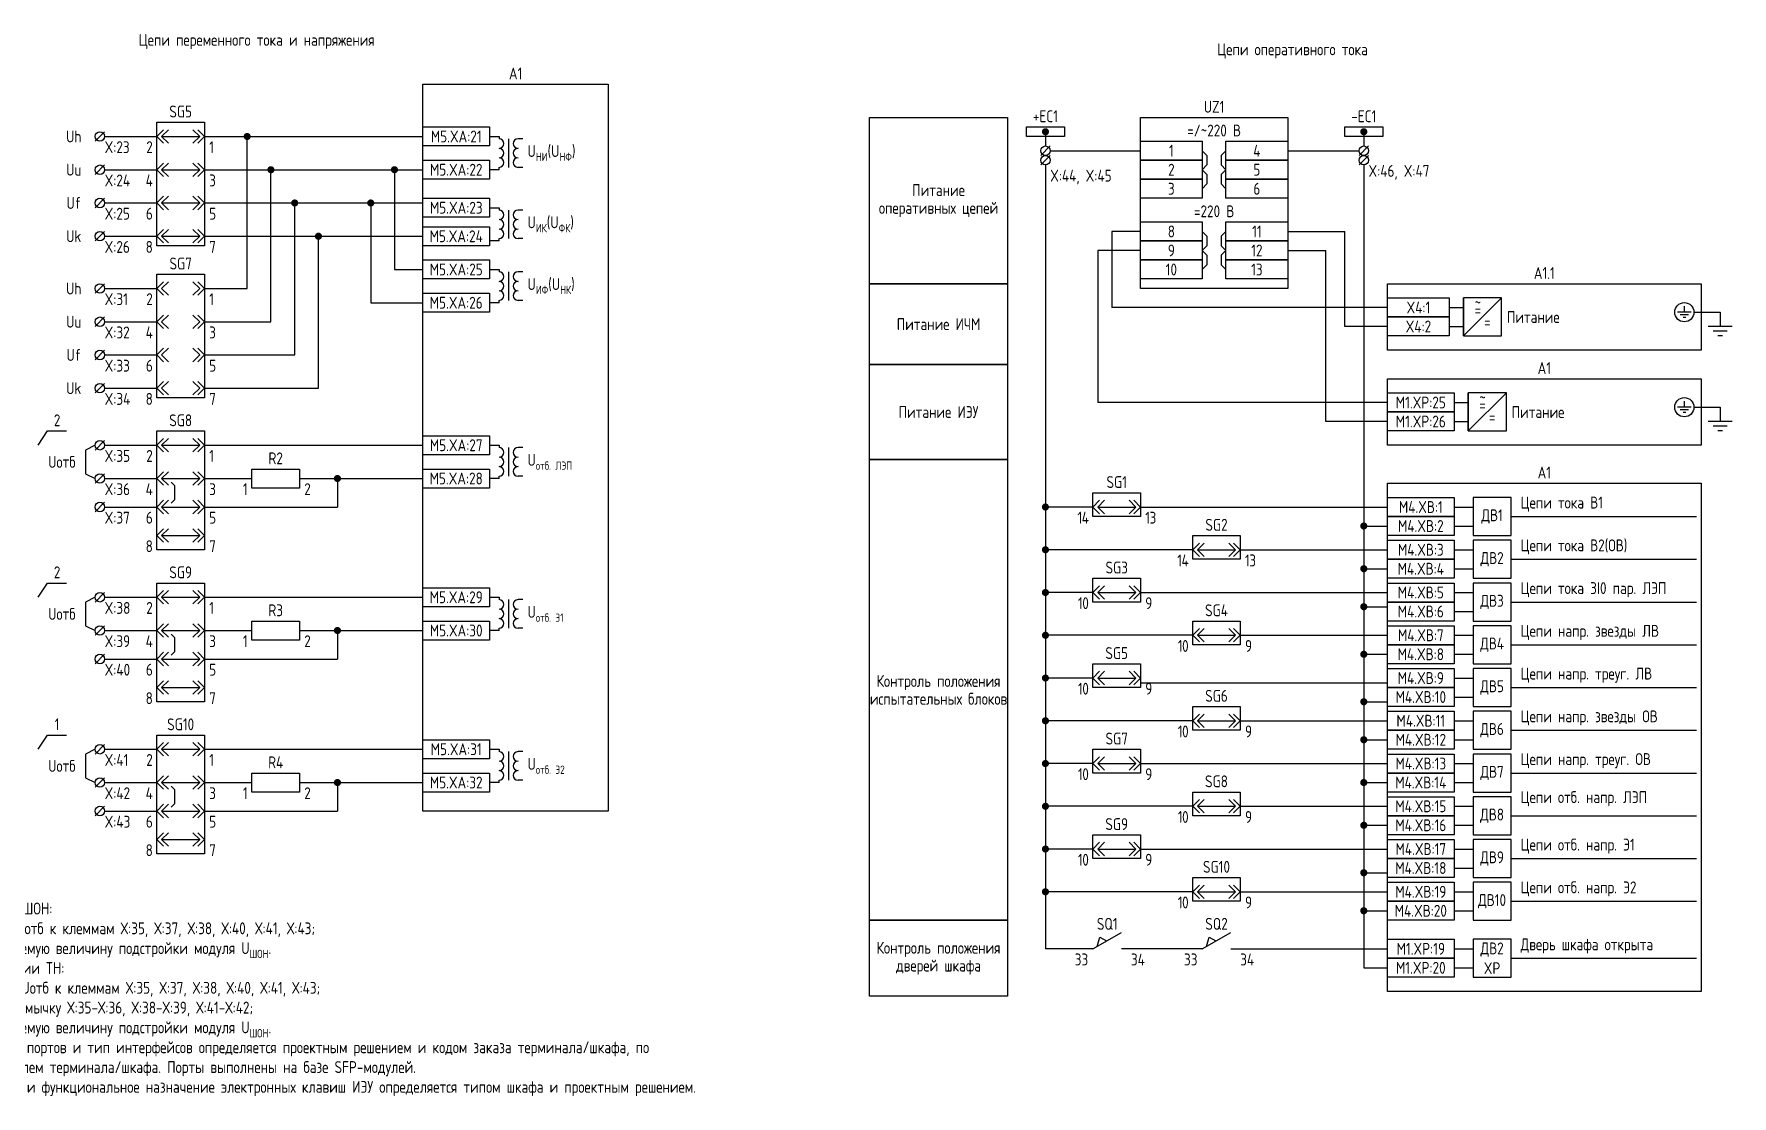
# Model space of a CAD drawing. Header units: millimetres. Extents: x -606 to 1525, y 17 to 584.
# Drawn here: x 269.1 to 626.5, y 64 to 287.6 of the extents above; entities that cross this region are included whole.
import ezdxf

# ---------------------------------------------------------------- set-up
doc = ezdxf.new("R2010")
doc.units = ezdxf.units.MM
doc.styles.add('Gost_type_A', font='GOST_A.TTF')

# ---------------------------------------------------------------- blocks, each defined once
blk = doc.blocks.new('БИ_разъем')
for p, q in [((0, 0), (1.41, 1.41)), ((0, 0), (1.41, 1.41)), ((0, 0), (1.41, -1.41)), ((0, 0), (1.41, -1.41)), ((1, 0), (2.41, 1.41)), ((1, 0), (2.41, -1.41)), ((1, 0), (9, 0)), ((9, 0), (7.59, 1.41)), ((9, 0), (7.59, -1.41)), ((10, 0), (8.59, 1.41)), ((10, 0), (8.59, 1.41)), ((10, 0), (8.59, -1.41)), ((10, 0), (8.59, -1.41))]:
    blk.add_line(p, q)
blk = doc.blocks.new('POINT')
at = {"const_width": 0.75}
blk.add_lwpolyline([(-0.375, 0, 1), (0.375, 0, 1)], format="xyb", close=True, dxfattribs=at)
blk = doc.blocks.new('БИ_разъем_холост')
for p, q in [((0, 0), (1.41, 1.41)), ((0, 0), (1.41, 1.41)), ((0, 0), (1.41, -1.41)), ((0, 0), (1.41, -1.41)), ((1, 0), (2.41, 1.41)), ((1, 0), (2.41, 1.41)), ((1, 0), (2.41, -1.41)), ((1, 0), (2.41, -1.41)), ((9, 0), (7.59, 1.41)), ((9, 0), (7.59, 1.41)), ((9, 0), (7.59, -1.41)), ((9, 0), (7.59, -1.41)), ((10, 0), (8.59, 1.41)), ((10, 0), (8.59, 1.41)), ((10, 0), (8.59, -1.41)), ((10, 0), (8.59, -1.41))]:
    blk.add_line(p, q)
blk = doc.blocks.new('Шинка')
blk.add_lwpolyline([(-4, 1), (4, 1), (4, -1), (-4, -1)], close=True)
blk.add_blockref('POINT', (0, 0))
blk = doc.blocks.new('БИ_перемычка')
for p, q in [((2.97, -0.79), (3.67, -1.5)), ((3.67, -1.5), (3.67, -4.5)), ((2.97, -5.21), (3.67, -4.5))]:
    blk.add_line(p, q)

msp = doc.modelspace()

# ---------------------------------------------------------------- linework, layer by layer
for p, q in [((284, 267), (282, 265)), ((314, 234), (314, 266)), ((482, 267), (482, 264)), ((549, 267), (549, 264)), ((483, 264), (481, 262)), ((483, 262), (481, 260)), ((483.01, 263), (502, 263)), ((533, 263), (548, 263)), ((550, 264), (548, 262)), ((550, 262), (548, 260)), ((284, 260), (282, 258)), ((319, 227), (319, 259)), ((345, 259), (345, 238)), ((482, 260), (482, 95)), ((549, 260), (549, 91)), ((284, 253), (282, 251)), ((305, 252), (351, 252)), ((324, 220), (324, 252)), ((340, 252), (340, 231)), ((284, 246), (282, 244)), ((329, 213), (329, 245)), ((502, 246), (496, 246)), ((496, 246), (496, 230)), ((533, 246), (545, 246)), ((545, 226), (545, 246)), ((493, 242), (493, 210)), ((502, 242), (493, 242)), ((533, 242), (541, 242)), ((541, 206), (541, 242)), ((345, 238), (351, 238)), ((284, 235), (282, 233)), ((305, 234), (314, 234)), ((340, 231), (351, 231)), ((554, 230), (496, 230)), ((570, 224), (570, 232)), ((570, 224), (578, 232)), ((618.48, 229), (624, 229)), ((284, 228), (282, 226)), ((305, 227), (319, 227)), ((554, 226), (545, 226)), ((284, 221), (282, 219)), ((305, 220), (324, 220)), ((284, 214), (282, 212)), ((305, 213), (329, 213)), ((571, 204), (571, 212)), ((571, 204), (579, 212)), ((554, 210), (493, 210)), ((618.48, 209), (624, 209)), ((270, 201), (272, 204)), ((272, 204), (276, 204)), ((554, 206), (541, 206)), ((284, 202), (282, 200)), ((284, 195), (282, 193)), ((333, 194), (333, 188)), ((284, 189), (282, 187)), ((305, 188), (333, 188)), ((492, 188), (482, 188)), ((502, 188), (554, 188)), ((568, 188), (572, 188)), ((580, 186), (619, 186)), ((549, 184), (554, 184)), ((568, 184), (572, 184)), ((513, 179), (482, 179)), ((523, 179), (554, 179)), ((568, 179), (572, 179)), ((580, 177), (619, 177)), ((270, 169), (272, 172)), ((272, 172), (276, 172)), ((549, 175), (554, 175)), ((568, 175), (572, 175)), ((284, 170), (282, 168)), ((492, 170), (482, 170)), ((502, 170), (554, 170)), ((568, 170), (572, 170)), ((580, 168), (619, 168)), ((549, 167), (554, 167)), ((568, 166), (572, 166)), ((284, 163), (282, 161)), ((333, 162), (333, 156)), ((513, 161), (482, 161)), ((523, 161), (554, 161)), ((568, 161), (572, 161)), ((580, 159), (619, 159)), ((284, 157), (282, 155)), ((305, 156), (333, 156)), ((549, 157), (554, 157)), ((568, 157), (572, 157)), ((492, 152), (482, 152)), ((502, 151), (554, 151)), ((568, 152), (572, 152)), ((549, 147), (554, 147)), ((568, 148), (572, 148)), ((580, 150), (619, 150)), ((513, 143), (482, 143)), ((523, 143), (554, 143)), ((568, 143), (572, 143)), ((270, 137), (272, 140)), ((272, 140), (276, 140)), ((580, 141), (619, 141)), ((284, 138), (282, 136)), ((549, 139), (554, 139)), ((568, 139), (572, 139)), ((492, 134), (482, 134)), ((502, 134), (554, 134)), ((568, 134), (572, 134)), ((284, 131), (282, 129)), ((333, 130), (333, 124)), ((549, 130), (554, 130)), ((568, 130), (572, 130)), ((580, 132), (619, 132)), ((284, 125), (282, 123)), ((305, 124), (333, 124)), ((513, 125), (482, 125)), ((523, 125), (554, 125)), ((568, 125), (572, 125)), ((580, 123), (619, 123)), ((549, 121), (554, 121)), ((568, 121), (572, 121)), ((492, 116), (482, 116)), ((502, 116), (554, 116)), ((568, 116), (572, 116)), ((549, 111), (554, 111)), ((568, 112), (572, 112)), ((580, 114), (619, 114)), ((513, 107), (482, 107)), ((523, 107), (554, 107)), ((568, 107), (572, 107)), ((580, 105), (619, 105)), ((549, 103), (554, 103)), ((568, 103), (572, 103)), ((492, 95), (498, 98.46)), ((492.87, 95.5), (493.43, 97.48)), ((493.43, 97.48), (494.87, 96.66)), ((515, 95), (521, 98.46)), ((515.87, 95.5), (516.43, 97.48)), ((516.43, 97.48), (517.87, 96.66)), ((492, 95), (482, 95)), ((515, 95), (498, 95)), ((521, 95), (554, 95)), ((568, 95), (572, 95)), ((580, 93), (619, 93)), ((549, 91), (554, 91)), ((568, 91), (572, 91))]:
    msp.add_line(p, q)
at = {"lineweight": 25}
for p, q in [((284.01, 266), (295, 266)), ((305.01, 266), (351, 266)), ((284.01, 259), (295, 259)), ((305.01, 259), (351, 259)), ((284.01, 252), (295, 252)), ((284.01, 245), (295, 245)), ((305.01, 245), (351, 245)), ((284.01, 234), (295, 234)), ((284.01, 227), (295, 227)), ((284.01, 220), (295, 220)), ((284.01, 213), (295, 213)), ((284, 201), (295, 201)), ((305.01, 201), (351, 201)), ((284.01, 194), (295, 194)), ((305.01, 194), (315, 194)), ((325, 194), (351, 194)), ((284.01, 188), (295, 188)), ((284, 169), (295, 169)), ((305.01, 169), (351, 169)), ((284.01, 162), (295, 162)), ((305.01, 162), (315, 162)), ((325, 162), (351, 162)), ((284.01, 156), (295, 156)), ((284, 137), (295, 137)), ((305.01, 137), (351, 137)), ((284.01, 130), (295, 130)), ((305.01, 130), (315, 130)), ((325, 130), (351, 130)), ((284.01, 124), (295, 124))]:
    msp.add_line(p, q, dxfattribs=at)
at = {"ltscale": 4}
for p, q in [((365, 266), (367, 266)), ((367, 266), (367, 265.5)), ((367, 266), (367, 265.5)), ((369, 265.5), (369, 261.5)), ((372, 265.5), (371, 265.5)), ((369, 263.5), (369, 259.5)), ((367, 259), (365, 259)), ((367, 259), (367, 259.5)), ((372, 259.5), (371, 259.5)), ((365, 251), (367, 251)), ((367, 251), (367, 250.5)), ((367, 251), (367, 250.5)), ((369, 250.5), (369, 246.5)), ((372, 250.5), (371, 250.5)), ((369, 248.5), (369, 244.5)), ((367, 244), (365, 244)), ((367, 244), (367, 244.5)), ((372, 244.5), (371, 244.5)), ((365, 238), (367, 238)), ((367, 238), (367, 237.5)), ((367, 238), (367, 237.5)), ((369, 237.5), (369, 233.5)), ((372, 237.5), (371, 237.5)), ((369, 235.5), (369, 231.5)), ((367, 231), (365, 231)), ((367, 231), (367, 231.5)), ((372, 231.5), (371, 231.5)), ((567, 230), (570, 230)), ((567, 226), (570, 226)), ((568, 210), (571, 210)), ((568, 206), (571, 206)), ((365, 201), (367, 201)), ((367, 201), (367, 200.5)), ((367, 201), (367, 200.5)), ((369, 200.5), (369, 196.5)), ((372, 200.5), (371, 200.5)), ((369, 198.5), (369, 194.5)), ((367, 194), (365, 194)), ((367, 194), (367, 194.5)), ((372, 194.5), (371, 194.5)), ((365, 169), (367, 169)), ((367, 169), (367, 168.5)), ((367, 169), (367, 168.5)), ((369, 168.5), (369, 164.5)), ((372, 168.5), (371, 168.5)), ((369, 166.5), (369, 162.5)), ((367, 162), (365, 162)), ((367, 162), (367, 162.5)), ((372, 162.5), (371, 162.5)), ((365, 137), (367, 137)), ((367, 137), (367, 136.5)), ((367, 137), (367, 136.5)), ((369, 136.5), (369, 132.5)), ((372, 136.5), (371, 136.5)), ((369, 134.5), (369, 130.5)), ((367, 130), (365, 130)), ((367, 130), (367, 130.5)), ((372, 130.5), (371, 130.5))]:
    msp.add_line(p, q, dxfattribs=at)
at = {"ltscale": 4.32}
for p, q in [((617.89, 229), (615.04, 229)), ((616.46, 230.28), (616.46, 229)), ((624, 229), (624, 226)), ((617.32, 228.43), (615.61, 228.43)), ((616.75, 227.86), (616.18, 227.86)), ((626.5, 226), (621.5, 226)), ((625.5, 225), (622.5, 225)), ((624.5, 224), (623.5, 224)), ((617.89, 209), (615.04, 209)), ((617.32, 208.43), (615.61, 208.43)), ((616.75, 207.86), (616.18, 207.86)), ((616.46, 210.28), (616.46, 209)), ((624, 209), (624, 206)), ((626.5, 206), (621.5, 206)), ((625.5, 205), (622.5, 205)), ((624.5, 204), (623.5, 204))]:
    msp.add_line(p, q, dxfattribs=at)
for points in [[(351, 277), (390, 277), (390, 124), (351, 124)], [(474, 235), (445, 235), (445, 270), (474, 270)], [(502, 270), (533, 270), (533, 234), (502, 234)], [(351, 268), (365, 268), (365, 264), (351, 264)], [(502, 265), (515, 265), (515, 261), (502, 261)], [(520, 265), (533, 265), (533, 261), (520, 261)], [(351, 261), (365, 261), (365, 257), (351, 257)], [(502, 261), (515, 261), (515, 257), (502, 257)], [(520, 261), (533, 261), (533, 257), (520, 257)], [(502, 257), (515, 257), (515, 253), (502, 253)], [(520, 257), (533, 257), (533, 253), (520, 253)], [(351, 253), (365, 253), (365, 249), (351, 249)], [(351, 247), (365, 247), (365, 243), (351, 243)], [(502, 248), (515, 248), (515, 244), (502, 244)], [(520, 248), (533, 248), (533, 244), (520, 244)], [(502, 244), (515, 244), (515, 240), (502, 240)], [(520, 244), (533, 244), (533, 240), (520, 240)], [(351, 240), (365, 240), (365, 236), (351, 236)], [(502, 240), (515, 240), (515, 236), (502, 236)], [(520, 240), (533, 240), (533, 236), (520, 236)], [(351, 233), (365, 233), (365, 229), (351, 229)], [(473.98, 218), (445, 218), (445, 235), (474, 235)], [(554, 235), (620, 235), (620, 221), (554, 221)], [(554, 232), (567, 232), (567, 228), (554, 228)], [(554, 228), (567, 228), (567, 224), (554, 224)], [(474, 198), (445, 198), (445, 218), (474, 218)], [(554, 215), (620, 215), (620, 201), (554, 201)], [(554, 212), (568, 212), (568, 208), (554, 208)], [(554, 208), (568, 208), (568, 204), (554, 204)], [(351, 203), (365, 203), (365, 199), (351, 199)], [(445, 198), (474, 198), (474, 101), (445, 101)], [(315, 196), (325, 196), (325, 192), (315, 192)], [(351, 196), (365, 196), (365, 192), (351, 192)], [(554, 193), (620, 193), (620, 86), (554, 86)], [(554, 190), (568, 190), (568, 186), (554, 186)], [(554, 186), (568, 186), (568, 182), (554, 182)], [(554, 181), (568, 181), (568, 177), (554, 177)], [(554, 177), (568, 177), (568, 173), (554, 173)], [(554, 172), (568, 172), (568, 168), (554, 168)], [(351, 171), (365, 171), (365, 167), (351, 167)], [(554, 168), (568, 168), (568, 164), (554, 164)], [(315, 164), (325, 164), (325, 160), (315, 160)], [(351, 164), (365, 164), (365, 160), (351, 160)], [(554, 163), (568, 163), (568, 159), (554, 159)], [(554, 159), (568, 159), (568, 155), (554, 155)], [(554, 154), (568, 154), (568, 150), (554, 150)], [(554, 150), (568, 150), (568, 146), (554, 146)], [(554, 145), (568, 145), (568, 141), (554, 141)], [(554, 141), (568, 141), (568, 137), (554, 137)], [(351, 139), (365, 139), (365, 135), (351, 135)], [(554, 136), (568, 136), (568, 132), (554, 132)], [(315, 132), (325, 132), (325, 128), (315, 128)], [(351, 132), (365, 132), (365, 128), (351, 128)], [(554, 132), (568, 132), (568, 128), (554, 128)], [(554, 127), (568, 127), (568, 123), (554, 123)], [(554, 123), (568, 123), (568, 119), (554, 119)], [(554, 118), (568, 118), (568, 114), (554, 114)], [(554, 114), (568, 114), (568, 110), (554, 110)], [(554, 109), (568, 109), (568, 105), (554, 105)], [(554, 105), (568, 105), (568, 101), (554, 101)], [(554, 97), (568, 97), (568, 93), (554, 93)], [(554, 93), (568, 93), (568, 89), (554, 89)]]:
    msp.add_lwpolyline(points, close=True)
at = {"lineweight": 25}
for points in [[(295, 269), (305, 269), (305, 243), (295, 243)], [(295, 237), (305, 237), (305, 211), (295, 211)], [(295, 204), (305, 204), (305, 179), (295, 179)], [(492, 191), (502, 191), (502, 186), (492, 186)], [(513, 182), (523, 182), (523, 177), (513, 177)], [(295, 172), (305, 172), (305, 147), (295, 147)], [(492, 173), (502, 173), (502, 168), (492, 168)], [(513, 164), (523, 164), (523, 159), (513, 159)], [(492, 155), (502, 155), (502, 150), (492, 150)], [(513, 146), (523, 146), (523, 141), (513, 141)], [(295, 140), (305, 140), (305, 115), (295, 115)], [(492, 137), (502, 137), (502, 132), (492, 132)], [(513, 128), (523, 128), (523, 123), (513, 123)], [(492, 119), (502, 119), (502, 114), (492, 114)], [(513, 110), (523, 110), (523, 105), (513, 105)], [(474, 85), (445, 85), (445, 101), (474, 101)]]:
    msp.add_lwpolyline(points, close=True, dxfattribs=at)
for points in [[(515, 263), (516, 262), (516, 260), (515, 259)], [(520, 263), (519, 262), (519, 260), (520, 259)], [(515, 259), (516, 258), (516, 256), (515, 255)], [(520, 259), (519, 258), (519, 256), (520, 255)], [(515, 246), (516, 245), (516, 243), (515, 242)], [(520, 246), (519, 245), (519, 243), (520, 242)], [(515, 242), (516, 241), (516, 239), (515, 238)], [(520, 242), (519, 241), (519, 239), (520, 238)], [(282, 201), (280, 200), (280, 195), (282, 194)], [(282, 169), (280, 168), (280, 163), (282, 162)], [(282, 137), (280, 136), (280, 131), (282, 130)]]:
    msp.add_lwpolyline(points)
at = {"ltscale": 4}
for points in [[(570, 224), (578, 224), (578, 232), (570, 232)], [(571, 204), (579, 204), (579, 212), (571, 212)], [(572, 182), (580, 182), (580, 190), (572, 190)], [(572, 173), (580, 173), (580, 181), (572, 181)], [(572, 164), (580, 164), (580, 172), (572, 172)], [(572, 155), (580, 155), (580, 163), (572, 163)], [(572, 146), (580, 146), (580, 154), (572, 154)], [(572, 137), (580, 137), (580, 145), (572, 145)], [(572, 128), (580, 128), (580, 136), (572, 136)], [(572, 119), (580, 119), (580, 127), (572, 127)], [(572, 110), (580, 110), (580, 118), (572, 118)], [(572, 101), (580, 101), (580, 109), (572, 109)], [(572, 89), (580, 89), (580, 97), (572, 97)]]:
    msp.add_lwpolyline(points, close=True, dxfattribs=at)
for centre, radius in [((283, 266), 1), ((482, 263), 1), ((482, 261), 1), ((549, 263), 1), ((549, 261), 1), ((283, 259), 1), ((283, 252), 1), ((283, 245), 1), ((283, 234), 1), ((616.46, 229), 2.02), ((283, 227), 1), ((283, 220), 1), ((283, 213), 1), ((616.46, 209), 2.02), ((283, 201), 1), ((283, 194), 1), ((283, 188), 1), ((283, 169), 1), ((283, 162), 1), ((283, 156), 1), ((283, 137), 1), ((283, 130), 1), ((283, 124), 1)]:
    msp.add_circle(centre, radius)
for centre, start, end in [((367, 264.5), 270, 90), ((371, 264.5), 90, 270), ((371, 264.5), 90, 270), ((367, 262.5), 270, 90), ((367, 260.5), 270, 90), ((371, 262.5), 90, 270), ((371, 262.5), 90, 270), ((371, 260.5), 90, 270), ((367, 249.5), 270, 90), ((371, 249.5), 90, 270), ((371, 249.5), 90, 270), ((367, 247.5), 270, 90), ((371, 247.5), 90, 270), ((371, 247.5), 90, 270), ((367, 245.5), 270, 90), ((371, 245.5), 90, 270), ((367, 236.5), 270, 90), ((371, 236.5), 90, 270), ((371, 236.5), 90, 270), ((367, 234.5), 270, 90), ((367, 232.5), 270, 90), ((371, 234.5), 90, 270), ((371, 234.5), 90, 270), ((371, 232.5), 90, 270), ((367, 199.5), 270, 90), ((371, 199.5), 90, 270), ((371, 199.5), 90, 270), ((367, 197.5), 270, 90), ((371, 197.5), 90, 270), ((371, 197.5), 90, 270), ((367, 195.5), 270, 90), ((371, 195.5), 90, 270), ((367, 167.5), 270, 90), ((371, 167.5), 90, 270), ((371, 167.5), 90, 270), ((367, 165.5), 270, 90), ((367, 163.5), 270, 90), ((371, 165.5), 90, 270), ((371, 165.5), 90, 270), ((371, 163.5), 90, 270), ((367, 135.5), 270, 90), ((371, 135.5), 90, 270), ((371, 135.5), 90, 270), ((367, 133.5), 270, 90), ((367, 131.5), 270, 90), ((371, 133.5), 90, 270), ((371, 133.5), 90, 270), ((371, 131.5), 90, 270)]:
    msp.add_arc(centre, 1, start, end, dxfattribs=at)

# ---------------------------------------------------------------- block references
at = {"lineweight": 25}
for name, p in [('БИ_разъем', (295, 266)), ('БИ_разъем', (295, 259)), ('БИ_разъем', (295, 252)), ('БИ_разъем', (295, 245)), ('БИ_разъем', (295, 201)), ('БИ_разъем', (295, 194)), ('БИ_перемычка', (295, 194)), ('БИ_разъем', (295, 188)), ('БИ_разъем', (492, 188)), ('БИ_разъем', (295, 182)), ('БИ_разъем', (513, 179)), ('БИ_разъем', (295, 169)), ('БИ_разъем', (492, 170)), ('БИ_разъем', (295, 162)), ('БИ_перемычка', (295, 162)), ('БИ_разъем', (513, 161)), ('БИ_разъем', (295, 156)), ('БИ_разъем', (295, 150)), ('БИ_разъем', (492, 152)), ('БИ_разъем', (513, 143)), ('БИ_разъем', (295, 137)), ('БИ_разъем', (492, 134)), ('БИ_разъем', (295, 130)), ('БИ_перемычка', (295, 130)), ('БИ_разъем', (295, 124)), ('БИ_разъем', (513, 125)), ('БИ_разъем', (295, 118)), ('БИ_разъем', (492, 116)), ('БИ_разъем', (513, 107))]:
    msp.add_blockref(name, p, dxfattribs=at)
for name, p in [('POINT', (314, 266)), ('Шинка', (482, 267)), ('Шинка', (549, 267)), ('POINT', (319, 259)), ('POINT', (345, 259)), ('POINT', (324, 252)), ('POINT', (340, 252)), ('POINT', (329, 245)), ('БИ_разъем_холост', (295, 234)), ('БИ_разъем_холост', (295, 227)), ('БИ_разъем_холост', (295, 220)), ('БИ_разъем_холост', (295, 213)), ('POINT', (333, 194)), ('POINT', (482, 188)), ('POINT', (549, 184)), ('POINT', (482, 179)), ('POINT', (549, 175)), ('POINT', (482, 170)), ('POINT', (549, 167)), ('POINT', (333, 162)), ('POINT', (482, 161)), ('POINT', (549, 157)), ('POINT', (482, 152)), ('POINT', (549, 147)), ('POINT', (482, 143)), ('POINT', (549, 139)), ('POINT', (482, 134)), ('POINT', (333, 130)), ('POINT', (549, 130)), ('POINT', (482, 125)), ('POINT', (549, 121)), ('POINT', (482, 116)), ('POINT', (549, 111)), ('POINT', (482, 107)), ('POINT', (549, 103))]:
    msp.add_blockref(name, p)

# ---------------------------------------------------------------- texts
at = {"lineweight": 25, "char_height": 2.5, "line_spacing_factor": 0.9, "style": 'Gost_type_A'}
for s, insert, width, attachment_point in [('Цепи переменного тока и напряжения', (316, 286), 122, 5), ('SG5', (300, 270), 10, 8), ('Uh', (277.5, 266), 11, 5), ('X:23', (284, 265), 8, 1), ('{\\T0.9;2}', (294, 265), 5, 3), ('{\\T0.9;1}', (306, 265), 5, 1), ('Uu', (277.5, 259), 11, 5), ('X:24', (284, 258), 8, 1), ('{\\T0.9;4}', (294, 258), 5, 3), ('{\\T0.9;3}', (306, 258), 5, 1), ('Uf', (277.5, 252), 11, 5), ('X:25', (284, 251), 8, 1), ('{\\T0.9;6}', (294, 251), 5, 3), ('{\\T0.9;5}', (306, 251), 5, 1), ('Uk', (277.5, 245), 11, 5), ('X:26', (284, 244), 8, 1), ('{\\T0.9;8}', (294, 244), 5, 3), ('{\\T0.9;7}', (306, 244), 5, 1), ('SG7', (300, 238), 10, 8), ('Uh', (277.5, 234), 11, 5), ('X:31', (284, 233), 8, 1), ('{\\T0.9;2}', (294, 233), 5, 3), ('{\\T0.9;1}', (306, 233), 5, 1), ('Uu', (277.5, 227), 11, 5), ('X:32', (284, 226), 8, 1), ('{\\T0.9;4}', (294, 226), 5, 3), ('{\\T0.9;3}', (306, 226), 5, 1), ('Uf', (277.5, 220), 11, 5), ('X:33', (284, 219), 8, 1), ('{\\T0.9;6}', (294, 219), 5, 3), ('{\\T0.9;5}', (306, 219), 5, 1), ('Uk', (277.5, 213), 11, 5), ('X:34', (284, 212), 8, 1), ('{\\T0.9;8}', (294, 212), 5, 3), ('{\\T0.9;7}', (306, 212), 5, 1), ('2', (274, 205), 4, 8), ('SG8', (300, 205), 10, 8), ('\\A1;Uотб', (275, 197.5), 12, 5), ('X:35', (284, 200), 9, 1), ('{\\T0.9;2}', (294, 200), 5, 3), ('{\\T0.9;1}', (306, 200), 5, 1), ('R2', (320, 197), 10, 8), ('X:36', (284, 193), 9, 1), ('{\\T0.9;4}', (294, 193), 5, 3), ('{\\T0.9;3}', (306, 193), 5, 1), ('{\\T0.9;1}', (314, 193), 5, 3), ('{\\T0.9;2}', (326, 193), 5, 1), ('SG1', (497, 192), 10, 8), ('X:37', (284, 187), 9, 1), ('{\\T0.9;6}', (294, 187), 5, 3), ('{\\T0.9;5}', (306, 187), 5, 1), ('{\\T0.9;14}', (491, 187), 5, 3), ('{\\T0.9;13}', (503, 187), 5, 1), ('SG2', (518, 183), 10, 8), ('{\\T0.9;8}', (294, 181), 5, 3), ('{\\T0.9;7}', (306, 181), 5, 1), ('2', (274, 173), 4, 8), ('SG9', (300, 173), 10, 8), ('SG3', (497, 174), 10, 8), ('{\\T0.9;14}', (512, 178), 5, 3), ('{\\T0.9;13}', (524, 178), 5, 1), ('X:38', (284, 168), 9, 1), ('{\\T0.9;2}', (294, 168), 5, 3), ('{\\T0.9;1}', (306, 168), 5, 1), ('{\\T0.9;10}', (491, 169), 5, 3), ('{\\T0.9;9}', (503, 169), 5, 1), ('\\A1;Uотб', (275, 165.5), 12, 5), ('R3', (320, 165), 10, 8), ('SG4', (518, 165), 10, 8), ('X:39', (284, 161), 9, 1), ('{\\T0.9;4}', (294, 161), 5, 3), ('{\\T0.9;3}', (306, 161), 5, 1), ('{\\T0.9;1}', (314, 161), 5, 3), ('{\\T0.9;2}', (326, 161), 5, 1), ('SG5', (497, 156), 10, 8), ('{\\T0.9;10}', (512, 160), 5, 3), ('{\\T0.9;9}', (524, 160), 5, 1), ('X:40', (284, 155), 9, 1), ('{\\T0.9;6}', (294, 155), 5, 3), ('{\\T0.9;5}', (306, 155), 5, 1), ('Контроль положения\\Pиспытательных блоков', (459.5, 149.5), 29, 5), ('{\\T0.9;10}', (491, 151), 5, 3), ('{\\T0.9;9}', (503, 151), 5, 1), ('{\\T0.9;8}', (294, 149), 5, 3), ('{\\T0.9;7}', (306, 149), 5, 1), ('SG6', (518, 147), 10, 8), ('1', (274, 141), 4, 8), ('SG10', (300, 141), 10, 8), ('SG7', (497, 138), 10, 8), ('{\\T0.9;10}', (512, 142), 5, 3), ('{\\T0.9;9}', (524, 142), 5, 1), ('X:41', (284, 136), 9, 1), ('{\\T0.9;2}', (294, 136), 5, 3), ('{\\T0.9;1}', (306, 136), 5, 1), ('\\A1;Uотб', (275, 133.5), 12, 5), ('R4', (320, 133), 10, 8), ('{\\T0.9;10}', (491, 133), 5, 3), ('{\\T0.9;9}', (503, 133), 5, 1), ('X:42', (284, 129), 9, 1), ('{\\T0.9;4}', (294, 129), 5, 3), ('{\\T0.9;3}', (306, 129), 5, 1), ('{\\T0.9;1}', (314, 129), 5, 3), ('{\\T0.9;2}', (326, 129), 5, 1), ('SG8', (518, 129), 10, 8), ('X:43', (284, 123), 9, 1), ('{\\T0.9;6}', (294, 123), 5, 3), ('{\\T0.9;5}', (306, 123), 5, 1), ('SG9', (497, 120), 10, 8), ('{\\T0.9;10}', (512, 124), 5, 3), ('{\\T0.9;9}', (524, 124), 5, 1), ('{\\T0.9;8}', (294, 117), 5, 3), ('{\\T0.9;7}', (306, 117), 5, 1), ('{\\T0.9;10}', (491, 115), 5, 3), ('{\\T0.9;9}', (503, 115), 5, 1), ('SG10', (518, 111), 10, 8), ('{\\T0.9;10}', (512, 106), 5, 3), ('{\\T0.9;9}', (524, 106), 5, 1), ('Контроль положения\\Pдверей шкафа', (459.5, 93), 29, 5)]:
    msp.add_mtext(s, dxfattribs=dict(at, insert=insert, width=width, attachment_point=attachment_point))
at = {"char_height": 2.5, "line_spacing_factor": 0.9, "style": 'Gost_type_A'}
for s, insert, width, attachment_point in [('Цепи оперативного тока', (534, 284), 178, 5), ('A1', (370.5, 278), 39, 8), ('UZ1', (517.5, 271), 31, 8), ('=/~220 В', (517.5, 266), 31, 8), ('X:44, X:45', (483, 259), 16, 1), ('X:46, X:47', (550, 260), 16, 1), ('Питание\\Pоперативных цепей', (459.5, 252.5), 29, 5), ('=220 В', (517.5, 249), 31, 8), ('A1.1', (587, 236), 66, 8), ('Питание ИЧМ', (459.5, 226.5), 29, 5), ('A1', (587, 216), 66, 8), ('Питание ИЭУ', (459.5, 208), 29, 5), ('A1', (587, 194), 66, 8)]:
    msp.add_mtext(s, dxfattribs=dict(at, insert=insert, width=width, attachment_point=attachment_point))
at = {"char_height": 2.5, "style": 'Gost_type_A'}
for s, insert, width, attachment_point in [('+EC1', (482, 269), 10, 8), ('-EC1', (549, 269), 10, 8), ('M5.XA:21', (358, 266), 14, 5), ('\\A1;U{\\H0.7x;\\S^ НИ;}(U{\\H0.7x;\\S^ НФ;})', (373, 262.5), 12, 4), ('1', (508.5, 263), 13, 5), ('4', (526.5, 263), 13, 5), ('M5.XA:22', (357.99, 259), 14.018, 5), ('2', (508.5, 259), 13, 5), ('5', (526.5, 259), 13, 5), ('3', (508.5, 255), 13, 5), ('6', (526.5, 255), 13, 5), ('M5.XA:23', (358, 251), 14, 5), ('\\A1;U{\\H0.7x;\\S^ ИК;\\H1.42857x;(U\\H0.7x;\\S^ ФК;\\H1.42857x;)}', (373, 247.5), 12, 4), ('8', (508.5, 246), 13, 5), ('11', (526.5, 246), 13, 5), ('M5.XA:24', (357.99, 244.99), 14.018, 5), ('9', (508.5, 242), 13, 5), ('12', (526.5, 242), 13, 5), ('M5.XA:25', (358, 238), 14, 5), ('\\A1;U{\\H0.7x;\\S^ ИФ;\\H1.42857x;(U\\H0.7x;\\S^ НК;\\H1.42857x;)}', (373, 234.5), 12, 4), ('10', (508.5, 238), 13, 5), ('13', (526.5, 238), 13, 5), ('M5.XA:26', (357.99, 231), 14.018, 5), ('X4:1', (560.5, 230), 13, 5), ('~', (573, 231.03), 2.7, 5), ('=', (573, 229.53), 6, 5), ('Питание', (584.67, 227.99), 11.3452, 5), ('X4:2', (560.5, 226), 13, 5), ('=', (575, 227), 6, 5), ('M1.XP:25', (561, 210), 13.9956, 5), ('~', (574, 211.03), 2.7, 5), ('=', (574, 209.53), 6, 5), ('Питание', (585.67, 207.99), 11.3452, 5), ('M1.XP:26', (561, 206), 13.9956, 5), ('=', (576, 207), 6, 5), ('M5.XA:27', (357.99, 201), 14.018, 5), ('\\A1;U{\\H0.7x;\\S^ отб. ЛЭП;}', (373, 197.5), 12, 4), ('M5.XA:28', (357.99, 194), 14.018, 5), ('Цепи тока В1', (582, 187), 27.8465, 7), ('M4.XВ:1', (561, 188), 14, 5), ('ДВ1', (576, 186), 7.9998, 5), ('M4.XВ:2', (561, 184), 14, 5), ('M4.XВ:3', (561, 179), 14, 5), ('Цепи тока В2(ОВ)', (582, 178), 27.8465, 7), ('M4.XВ:4', (561, 175), 14, 5), ('ДВ2', (576, 177), 7.9998, 5), ('Цепи тока 3I0 пар. ЛЭП', (582, 169), 31.722, 7), ('M5.XA:29', (357.99, 169), 14.018, 5), ('M4.XВ:5', (561, 170), 14, 5), ('ДВ3', (576, 168), 7.9998, 5), ('\\A1;U{\\H0.7x;\\S^ отб. Э1;}', (373, 165.5), 12, 4), ('M4.XВ:6', (561, 166), 14, 5), ('M5.XA:30', (357.99, 162), 14.018, 5), ('M4.XВ:7', (561, 161), 14, 5), ('Цепи напр. звезды ЛВ', (582, 160), 27.8465, 7), ('M4.XВ:8', (561, 157), 14, 5), ('ДВ4', (576, 159), 7.9998, 5), ('Цепи напр. треуг. ЛВ', (582, 151), 27.8465, 7), ('M4.XВ:9', (561, 152), 14, 5), ('ДВ5', (576, 150), 7.9998, 5), ('M4.XВ:10', (561, 148), 14, 5), ('M4.XВ:11', (561, 143), 14, 5), ('Цепи напр. звезды ОВ', (582, 142), 27.8465, 7), ('M4.XВ:12', (561, 139), 14, 5), ('ДВ6', (576, 141), 7.9998, 5), ('M5.XA:31', (357.99, 137), 14.018, 5), ('Цепи напр. треуг. ОВ', (582, 133), 27.8465, 7), ('\\A1;U{\\H0.7x;\\S^ отб. Э2;}', (373, 133.5), 12, 4), ('M4.XВ:13', (561, 134), 14, 5), ('ДВ7', (576, 132), 7.9998, 5), ('M5.XA:32', (357.99, 130), 14.018, 5), ('M4.XВ:14', (561, 130), 14, 5), ('M4.XВ:15', (561, 125), 14, 5), ('Цепи отб. напр. ЛЭП', (582, 125), 27.8465, 7), ('M4.XВ:16', (561, 121), 14, 5), ('ДВ8', (576, 123), 7.9998, 5), ('Цепи отб. напр. Э1', (582, 115), 27.8465, 7), ('M4.XВ:17', (561, 116), 14, 5), ('ДВ9', (576, 114), 7.9998, 5), ('M4.XВ:18', (561, 112), 14, 5), ('M4.XВ:19', (561, 107), 14, 5), ('Цепи отб. напр. Э2', (582, 106), 27.8465, 7), ('\\A1;\\P\\P\\P\\P\\pxi2,t4;1.^IПри использовании ШОН:\\P\\pi6,t4,5,8;{\\fSymbol|b0|i0|c2|p18;·^I}подключить Iотб к клеммам {\\A0;Х:35, Х:37, Х:38, Х:40, Х:41, Х:43};\\P{\\fSymbol|b0|i0|c2|p18;·^I}задать требуемую величину подстройки модуля U{\\H0.7x;\\S^ ШОН;\\H1.42857x;.\\P\\pi4,t4;}При использовании ТН:\\P\\pi6,t4,5,8;{\\fSymbol|b0|i0|c2|p18;·^I}подключить Uотб к клеммам {\\A0;Х:35, Х:37, Х:38, Х:40, Х:41, Х:43};\\P{\\fSymbol|b0|i0|c2|p18;·^I}удалить перемычку {\\A0;Х:35-Х:36, Х:38-Х:39, Х:41-Х:42};\\P{\\fSymbol|b0|i0|c2|p18;·^I}задать требуемую величину подстройки модуля U{\\H0.7x;\\S^ ШОН;\\H1.42857x;.\\P\\pi2,t4;2.^IКонечное количество портов и тип интерфейсов определяется проектным решением и кодом заказа терминала/шкафа, по согласованию с производителем терминала/шкафа. Порты выполнены на базе SFP-модулей.\\P3.^IКонечное количество и функциональное назначение электронных клавиш ИЭУ определяется типом шкафа и проектным решением.}', (230, 64), 180, 7), ('M4.XВ:20', (561, 103), 14, 5), ('ДВ10', (576, 105), 7.9998, 5), ('SQ1', (495, 99), 10, 8), ('SQ2', (518, 99), 10, 8), ('Дверь шкафа открыта', (582, 94), 37, 7), ('33', (491, 94), 6, 3), ('34', (500, 94), 6, 1), ('33', (514, 94), 6, 3), ('34', (523, 94), 6, 1), ('M1.XP:19', (561, 95), 14, 5), ('ДВ2 XP', (576, 93), 7.9998, 5), ('M1.XP:20', (561, 91), 14, 5)]:
    msp.add_mtext(s, dxfattribs=dict(at, insert=insert, width=width, attachment_point=attachment_point))

doc.saveas('drawing.dxf')
